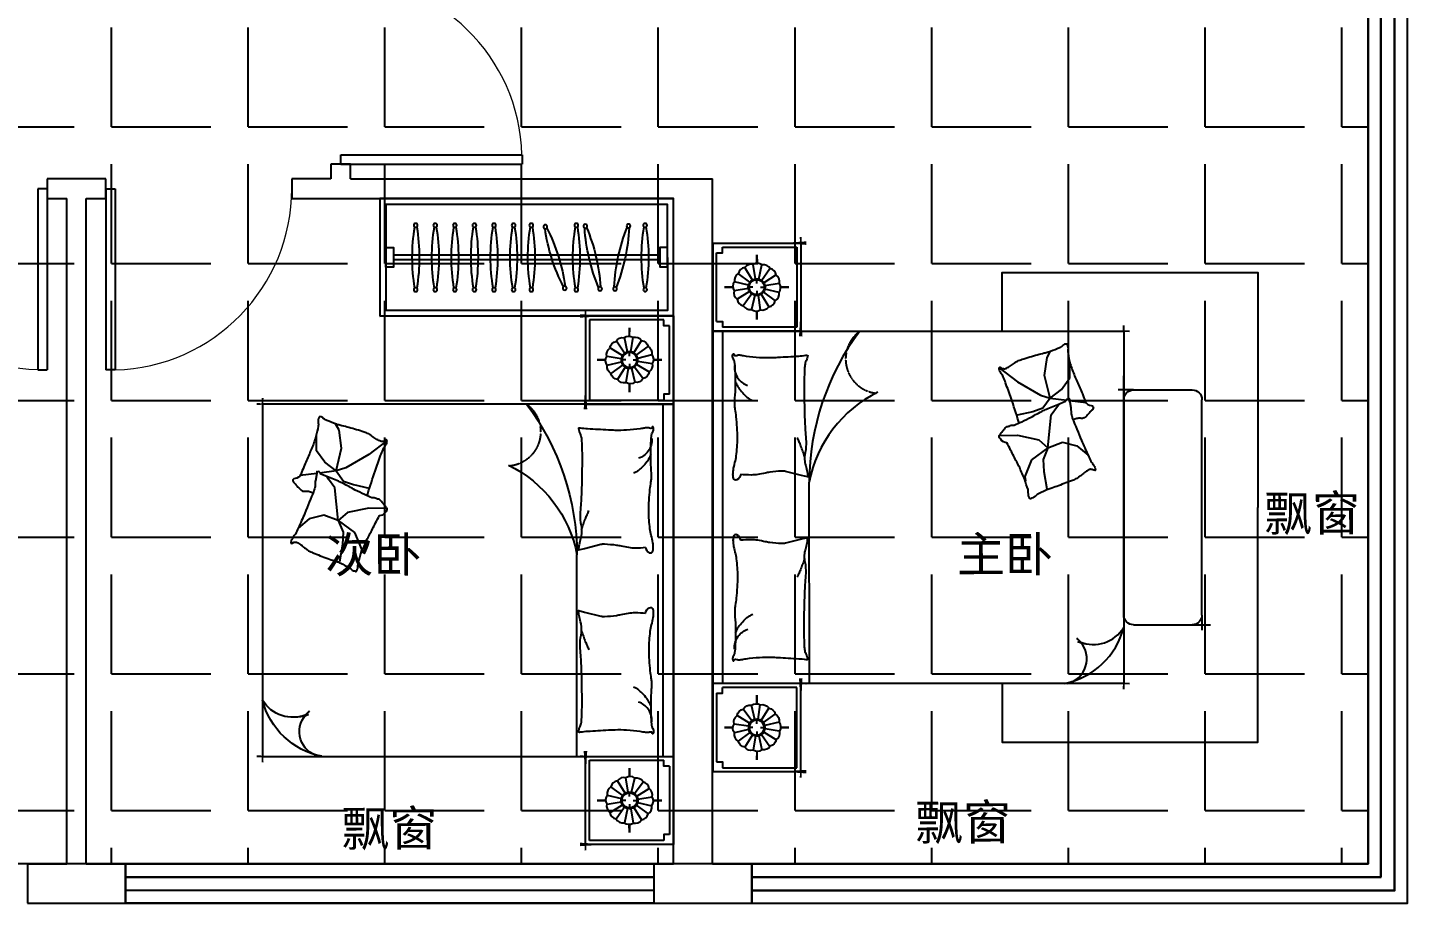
# Model space of a CAD drawing. Extents: x -284868 to 304789, y -137694 to 137894.
# Drawn here: x 138296 to 145346, y -114320 to -109846 of the extents above; entities that cross this region are included whole.
import ezdxf
from ezdxf.enums import TextEntityAlignment as Align

# ---------------------------------------------------------------- set-up
doc = ezdxf.new("R2010")
doc.units = 0
doc.linetypes.add('AX-COMP140B-Fur$0$AX-COMP140B-Fur$0$CONTINOUS', pattern=[0])
doc.linetypes.add('AX-COMP140B-Fur$0$AX-COMP140B-Fur$0$XU-140-SF-N1$0$DASH', pattern=[0.35, 0.25, -0.1])
doc.layers.get('0').update_dxf_attribs({"linetype": 'CONTINUOUS'})
for name, color, linetype in [('0-墙', 4, 'CONTINUOUS'), ('0-底图', 251, 'CONTINUOUS'), ('0-窗', 11, 'CONTINUOUS'), ('0-非设计区域', 251, 'CONTINUOUS')]:
    doc.layers.add(name, color=color, linetype=linetype)
doc.styles.add('_TCH_DYN', font='')
doc.styles.get('_TCH_DYN').set_extended_font_data('SimSun')

# ---------------------------------------------------------------- blocks, each defined once
blk = doc.blocks.new('20000110023AX-COMP140B-Fur$0$AX-COMP140B-Fur$0$111110111022110811071652A$C643C1FD2053066')
for points in [[(28, 342.7, -0.263368), (0.1, 361.5, -0.494818), (9.2, 380.2, -0.049225), (26.9, 382, -0.036831), (50.5, 380.2, -0.031893), (88.5, 372.1, 0.035782), (122.4, 365.1, 0.032941), (212.1, 359.2, 0.026564), (323.3, 365.1, 0.017905), (360.8, 370.4, -0.033397), (381, 372.7, -0.03204), (418.1, 372, 0.018442), (482.4, 368.9, 0.010837), (547.2, 369.7, 0.014624), (595.1, 372.7, 0.111249), (617.7, 380, -0.153708), (634.6, 384, -0.076444), (642, 382.2, -0.215512), (643.9, 380.2, -0.585858), (641.3, 377.2, 0.363489), (636.4, 374.6, 0.191716), (636.4, 363, -0.129675), (638.3, 346.4, -0.01735), (635.3, 329.6, 0.019326), (632.7, 314.5, 0.018818), (626.1, 246.1, 0.021828), (625.2, 186.9, 0.006204), (626.5, 153.1, 0.001963), (632.7, 46.2, 0.028341), (636.9, 10, -0.117014), (636.4, 1.1, -0.36606), (635, 0.2, -0.03973), (621.4, 3, -0.048309), (607.7, 8.5, 0.062981), (597, 12.4, 0.04058), (573.6, 15.8, 0.014345), (506.9, 18, 0.005484), (381.4, 17.3, 0.007153), (285.3, 14.3, 0.008762), (242.7, 11.6, -0.008153), (197, 8.6, -0.06251), (139.9, 13, 0.078669), (94.3, 15.1, 0.047825), (71.9, 10.4, -0.034494), (41.1, 3, -0.023571), (15.8, 0, -0.510228), (14.9, 1.1), (22.4, 31.2), (43, 113.7, 0.073041), (45, 133.3, 0.023305), (39.3, 194.4, 0.018299), (35.2, 217.3, -0.01097), (27.9, 255.3, -0.042281), (24.9, 289.6, -0.027201), (27.9, 343)], [(501.9, 368.9, 0.027842), (478.1, 358.3, 0.048685), (465.5, 350.2, 0.023666), (437.6, 325.8, 0.031223), (418.6, 305.1, 0.046801), (413.5, 297.5, 0.023191), (405.5, 280.7)], [(583.8, 374.6, 0.088153), (549.3, 371, 0.088153), (518.1, 355.8, 0.077547), (496.5, 334.2, 0.077547), (482.4, 307)], [(118.4, 15.8, 0.009729), (145.7, 24.8, 0.009729), (172.6, 34.9, 0.007971), (194.3, 44, 0.007971), (215.8, 53.7)]]:
    blk.add_lwpolyline(points, format="xyb")
blk = doc.blocks.new('20000110023AX-COMP140B-Fur$0$AX-COMP140B-Fur$0$111110111022110811071652A$C5A527934052065')
for p, q in [((122.8, 492.3), (194, 398.8)), ((469.1, 493.2), (467.3, 399.6)), ((194, 398.8), (261.6, 281.4)), ((347, 320.5), (364.8, 400.5)), ((467.3, 399.6), (490.5, 289.8)), ((592.7, 326.9), (677.8, 361)), ((677.8, 361), (699.5, 357.9)), ((329.2, 269), (347, 320.5)), ((490.5, 289.8), (530.8, 243.4)), ((530.8, 243.4), (592.7, 326.9)), ((69.5, 247.7), (37.1, 229.6)), ((162, 260.1), (69.5, 247.7)), ((277.7, 231.7), (162, 260.1)), ((277.7, 231.7), (233.2, 174.8)), ((261.6, 281.4), (277.7, 231.7)), ((277.7, 231.7), (329.2, 269)), ((277.7, 231.7), (288.3, 147)), ((363.6, 226.4), (318.7, 193.9)), ((530.8, 243.4), (363.6, 226.4)), ((530.8, 243.4), (502.9, 169.1)), ((530.8, 243.4), (591.1, 268.1)), ((591.1, 268.1), (653.1, 265)), ((653.1, 265), (741.3, 249.6)), ((741.3, 249.6), (744.3, 243.8)), ((233.2, 174.8), (174.5, 132.1)), ((318.7, 193.9), (307.8, 186.1)), ((502.9, 169.1), (521.5, 94.8)), ((174.5, 132.1), (90.9, 132.1)), ((289.9, 133.7), (300.6, 48.6)), ((521.5, 94.8), (569.7, 38.5))]:
    blk.add_line(p, q)
blk.add_lwpolyline([(405, 391.5, -0.025626), (394.6, 394, -0.0108), (278.2, 431.5, -0.00456), (199.4, 459.6, -0.01125), (167.9, 471.9, -0.069394), (150.9, 482, 0.079756), (136, 490.4, 0.106399), (122.8, 492.3, 0.328642), (119.2, 489.3, 0.299547), (121.3, 483.4, -0.189917), (126.3, 475.5, -0.033518), (127.3, 466.2, -0.075627), (126.9, 462.1, -0.053489), (124.2, 455.1, -0.017838), (113.3, 435.3, -0.038394), (97.8, 413.4, 0.059529), (88.5, 398.9, 0.035943), (79, 375.3, 0.011245), (55.9, 297.6, 0.006203), (46.6, 262, -0.010783), (41.1, 241.6, -0.019485), (37.1, 229.6, -0.005062), (19.4, 184.4, -0.101392), (4.4, 161.7, 0.223768), (0, 149.6, 0.25558), (2.8, 145.5, 0.081563), (16.9, 140.9, 0.071805), (32.3, 140.8, -0.069985), (48.1, 140.7, -0.03546), (101.7, 129, -0.029432), (163.8, 106.8, -0.001554), (193.8, 93.8, 0.00152), (224.5, 80.6, 0.004735), (256.2, 67.5, -0.00382), (295.6, 51.2, -0.296001), (315.3, 22.1, 0.649774), (334.6, 14, 0.02319), (338.7, 18.2, -0.0288), (342, 21.5, -0.005727), (347.9, 26.7, 0.004358), (355.7, 33.5, 0.027528), (371, 48.7, 0.046214), (378.7, 59, 0.194121), (381.2, 74, -0.133719), (382.3, 95.6, -0.005779), (389, 115.4, -0.008882)], format="xyb")
blk.add_lwpolyline([(770.3, 299.1, 0.101392), (787, 320.6, -0.223768), (792.3, 332.3, -0.25558), (789.8, 336.7, -0.081563), (776.1, 342.3, -0.071805), (760.8, 343.6, 0.069985), (745, 344.9, 0.03546), (692.5, 360.6, 0.029432), (632.3, 387.6, 0.001554), (603.3, 402.8, -0.00152), (573.8, 418.3, -0.004735), (543.1, 433.8, 0.00382), (505.1, 453.1, 0.296001), (487.7, 483.6, 0.265444), (469.1, 493.2, -0.02319), (464.7, 489.3, 0.0288), (461.2, 486.3, 0.005727), (454.9, 481.5, -0.004358), (446.6, 475.3, -0.027528), (430.1, 461.4, -0.046214), (421.7, 451.7, -0.194121), (418, 436.9, 0.133719), (415.3, 415.4, 0.011505), (398.6, 377.3, 0.008882), (374.9, 328.9, 0.012426), (341.4, 267.4, -0.033612), (330, 244.1), (309.3, 193.4), (293.3, 154.3, 0.224341), (280.3, 142.3, -0.722772), (280.1, 134.4, -0.103513), (283.5, 133.9, 0.053465), (290, 133.7, 0.030109), (310.7, 129.5, -0.031436), (330.6, 125.5, -0.05324), (344.2, 125.2, 0.05518), (357.4, 124.8, 0.056271), (380.1, 118.8, 0.0108), (493.3, 72.6, 0.00456), (569.7, 38.5, 0.01125), (600.2, 23.8, 0.069394), (616.3, 12.5, -0.079756), (630.6, 2.9, -0.106399), (643.6, 0, -0.328642), (647.5, 2.8, -0.299547), (645.8, 8.8, 0.189917), (641.5, 17.1, 0.033518), (641.1, 26.4, 0.075627), (641.8, 30.4, 0.053489), (645, 37.3, 0.017838), (657.4, 56.2, 0.038394), (674.5, 76.8, -0.059529), (685, 90.5, -0.035943), (696.3, 113.3, -0.011245), (725.3, 189, -0.006203), (737.2, 223.8, 0.010783), (744.3, 243.8, 0.019485), (749.2, 255.4, 0.005062)], format="xyb", close=True)
blk = doc.blocks.new('20000110023AX-COMP140B-Fur$0$AX-COMP140B-Fur$0$111110111022110811071652cdx床头灯2.0055068')
for p, q in [((0, 122), (0, 164.8)), ((-22.4, 36.6), (-61.2, 100)), ((-6.7, 42.3), (-18.3, 115.8)), ((10, 41.7), (27.5, 114)), ((25.2, 34.7), (69, 94.8)), ((-122, 0), (-164.8, 0)), ((-41.7, 10), (-114, 27.5)), ((-34.7, 25.2), (-94.8, 69)), ((-19.5, 0), (-38.2, 0)), ((0, 19.5), (0, 38.2)), ((19.5, 0), (38.2, 0)), ((36.6, 22.4), (100, 61.2)), ((42.3, 6.7), (115.8, 18.3)), ((122, 0), (164.8, 0)), ((-42.3, -6.7), (-115.8, -18.3)), ((-36.6, -22.4), (-100, -61.2)), ((-25.2, -34.7), (-69, -94.8)), ((-27.3, -114.1), (-10, -41.7)), ((0, -19.5), (0, -38.2)), ((18.7, -113.9), (7, -42.3)), ((62.6, -99.2), (22.9, -36.2)), ((34.7, -25.2), (96, -67.3)), ((41.7, -10), (114.4, -25.8)), ((0, -122), (0, -164.8))]:
    blk.add_line(p, q)
for points in [[(0, 164.8), (0, 122)], [(-164.8, 0), (-122, 0)], [(164.8, 0), (122.1, -1.7)], [(0, -164.8), (0, -122)]]:
    blk.add_lwpolyline(points)
for radius in [42.9, 38.2]:
    blk.add_circle((0, 0), radius)
for centre, start, end in [((-55.7, 60.3), 97.98094, 167.5445), ((-28.3, 77.1), 75.48094, 145.0445), ((3.3, 82), 52.98094, 122.5445), ((34.5, 74.5), 30.48094, 100.0445), ((60.3, 55.7), 7.98094, 77.5445), ((-82, 3.3), 142.98094, 212.5445), ((-74.5, 34.5), 120.48094, 190.0445), ((77.1, 28.3), 345.48094, 55.0445), ((82, -3.3), 322.98094, 32.5445), ((-77.1, -28.3), 165.48094, 235.0445), ((-60.3, -55.7), 187.98094, 257.5445), ((55.7, -60.3), 277.98094, 347.5445), ((74.5, -34.5), 300.48094, 10.0445), ((-34.5, -74.5), 210.48094, 280.0445), ((-3.3, -82), 232.98094, 302.5445), ((28.3, -77.1), 255.48094, 325.0445)]:
    blk.add_arc(centre, 40.1, start, end)
blk = doc.blocks.new('20000110023AX-COMP140B-Fur$0$AX-COMP140B-Fur$0$111110111022110811071652cdx床尾凳056069')
for p, q in [((-550, 0), (-672.6, 0)), ((-600, -50), (-600, 28.3)), ((550, 0), (-550, 0)), ((-600, -50), (-600, -350)), ((600, -50), (600, -350)), ((600, -350), (600, -443.4)), ((550, -400), (-550, -400)), ((550, -400), (627.9, -400))]:
    blk.add_line(p, q)
for centre, start, end in [((-550, -50), 90, 180), ((550, -50), 0, 90), ((-550, -350), 180, 270), ((550, -350), 270, 0)]:
    blk.add_arc(centre, 50, start, end)
blk = doc.blocks.new('*U381')
for p, q in [((-900, 0), (-1350, 0)), ((-1350, 0), (-1350, -450)), ((1350, 0), (-1350, 0)), ((-900, 0), (900, 0)), ((-900, -2100), (-900, 0)), ((-900, -450), (-900, 0)), ((-1330, -50), (-1330, -430)), ((-920, -430), (-920, -50)), ((-900, -52.4), (900, -52.4)), ((900, 0), (900, -2100)), ((900, -450), (900, 0)), ((900, 0), (1350, 0)), ((920, -430), (920, -50)), ((1330, -50), (1330, -430)), ((1350, 0), (1350, -450)), ((-1350, -450), (-900, -450)), ((-1330, -430), (-920, -430)), ((1350, -450), (900, -450)), ((1330, -430), (920, -430)), ((900, -2100), (-900, -2100))]:
    blk.add_line(p, q)
at = {"linetype": 'AX-COMP140B-Fur$0$AX-COMP140B-Fur$0$CONTINOUS', "ltscale": 2.5}
blk.add_line((-900, -494.1), (129.6, -493.7), dxfattribs=at)
for points in [[(-1300, -20), (-1300, -50), (-1330, -50)], [(-950, -20), (-1300, -20)], [(-950, -20), (-950, -50), (-920, -50)], [(950, -20), (950, -50), (920, -50)], [(950, -20), (1300, -20)], [(1300, -20), (1300, -50), (1330, -50)], [(-900, -1479.6), (-1200, -1479.6), (-1200, -2785.4), (-1200, -2785.4), (0, -2785.4)], [(900, -1479.6), (1200, -1479.6), (1200, -2785.4), (1200, -2785.4), (0, -2785.4)]]:
    blk.add_lwpolyline(points)
for points in [[(-1350, -332.6, 0, 18, 0), (-1350, -478.5, 10, 10, 0)], [(-900, -349.7, 0, 10, 0), (-900, -477.7, 10, 10, 0)], [(900, -349.7, 0, 10, 0), (900, -477.7, 10, 10, 0)], [(1350, -332.6, 0, 18, 0), (1350, -478.5, 10, 10, 0)], [(-1380.6, -450, 10, 0, 0), (-1202.9, -450, 10, 10, 0)], [(-873.3, -450, 18, 0, 0), (-1032.5, -450, 10, 10, 0)], [(873.3, -450, 18, 0, 0), (1032.5, -450, 10, 10, 0)], [(1380.6, -450, 10, 0, 0), (1202.9, -450, 10, 10, 0)], [(-668.5, -1859, 10, 0, -0.374242), (-834.4, -1895.4, 10, 10, 2.21586)], [(-686.1, -1863.7, 10, 0, 0.177019), (-693.3, -1995.7, 10, 10, -2.21586)], [(-900, -1958.5, 0, 10, 0), (-900, -2130, 10, 10, 0)], [(900, -2005.4, 0, 10, 0), (900, -2130, 10, 10, 0)], [(-775.4, -2100, 0, 10, 0), (-930, -2100, 10, 10, 0)], [(658.3, -2100, 0, 10, 0), (930, -2100, 10, 10, 0)]]:
    blk.add_lwpolyline(points, format="xyseb")
for centre, radius, start, end in [((128.9, -1775.7), 1282, 53.02297, 89.96514), ((10.6, -1124.5), 642, 25.92108, 79.31539), ((-515.9, -1720.7), 391.6, 191.30173, 255.64344), ((-773.9, -1781.8), 129.7, 193.56133, 311.45499), ((-519.2, -1944.9), 181.3, 157.79381, 238.81667)]:
    blk.add_arc(centre, radius, start, end, dxfattribs=at)
at = {"linetype": 'AX-COMP140B-Fur$0$AX-COMP140B-Fur$0$XU-140-SF-N1$0$DASH', "ltscale": 2.5}
blk.add_arc((757.9, -855.2), 175.9, 36.12132, 174.81159, dxfattribs=at)
at = {"xscale": -1}
for name, p in [('20000110023AX-COMP140B-Fur$0$AX-COMP140B-Fur$0$111110111022110811071652cdx床头灯2.0055068', (-1125, -225)), ('20000110023AX-COMP140B-Fur$0$AX-COMP140B-Fur$0$111110111022110811071652A$C643C1FD2053066', (-140.3, -485.7)), ('20000110023AX-COMP140B-Fur$0$AX-COMP140B-Fur$0$111110111022110811071652A$C5A527934052065', (835.6, -1956.2)), ('20000110023AX-COMP140B-Fur$0$AX-COMP140B-Fur$0$111110111022110811071652cdx床尾凳056069', (0, -2100))]:
    blk.add_blockref(name, p, dxfattribs=at)
for name, p in [('20000110023AX-COMP140B-Fur$0$AX-COMP140B-Fur$0$111110111022110811071652cdx床头灯2.0055068', (1125, -225)), ('20000110023AX-COMP140B-Fur$0$AX-COMP140B-Fur$0$111110111022110811071652A$C643C1FD2053066', (140.3, -485.7))]:
    blk.add_blockref(name, p)
blk = doc.blocks.new('*U400')
for p, q in [((-900, 0), (-1350, 0)), ((-1350, 0), (-1350, -450)), ((1350, 0), (-1350, 0)), ((-900, 0), (900, 0)), ((-900, -2100), (-900, 0)), ((-900, -450), (-900, 0)), ((-1330, -50), (-1330, -430)), ((-920, -430), (-920, -50)), ((-900, -52.4), (900, -52.4)), ((900, 0), (900, -2100)), ((900, -450), (900, 0)), ((900, 0), (1350, 0)), ((920, -430), (920, -50)), ((1330, -50), (1330, -430)), ((1350, 0), (1350, -450)), ((-1350, -450), (-900, -450)), ((-1330, -430), (-920, -430)), ((1350, -450), (900, -450)), ((1330, -430), (920, -430)), ((900, -2100), (-900, -2100))]:
    blk.add_line(p, q)
at = {"linetype": 'AX-COMP140B-Fur$0$AX-COMP140B-Fur$0$CONTINOUS', "ltscale": 2.5}
blk.add_line((-900, -494.1), (129.6, -493.7), dxfattribs=at)
for points in [[(-1300, -20), (-1300, -50), (-1330, -50)], [(-950, -20), (-1300, -20)], [(-950, -20), (-950, -50), (-920, -50)], [(950, -20), (950, -50), (920, -50)], [(950, -20), (1300, -20)], [(1300, -20), (1300, -50), (1330, -50)]]:
    blk.add_lwpolyline(points)
for points in [[(-1350, -332.6, 0, 18, 0), (-1350, -478.5, 10, 10, 0)], [(-900, -349.7, 0, 10, 0), (-900, -477.7, 10, 10, 0)], [(900, -349.7, 0, 10, 0), (900, -477.7, 10, 10, 0)], [(1350, -332.6, 0, 18, 0), (1350, -478.5, 10, 10, 0)], [(-1380.6, -450, 10, 0, 0), (-1202.9, -450, 10, 10, 0)], [(-873.3, -450, 18, 0, 0), (-1032.5, -450, 10, 10, 0)], [(873.3, -450, 18, 0, 0), (1032.5, -450, 10, 10, 0)], [(1380.6, -450, 10, 0, 0), (1202.9, -450, 10, 10, 0)], [(-668.5, -1859, 10, 0, -0.374242), (-834.4, -1895.4, 10, 10, 2.21586)], [(-686.1, -1863.7, 10, 0, 0.177019), (-693.3, -1995.7, 10, 10, -2.21586)], [(-900, -1958.5, 0, 10, 0), (-900, -2130, 10, 10, 0)], [(900, -2005.4, 0, 10, 0), (900, -2130, 10, 10, 0)], [(-775.4, -2100, 0, 10, 0), (-930, -2100, 10, 10, 0)], [(658.3, -2100, 0, 10, 0), (930, -2100, 10, 10, 0)]]:
    blk.add_lwpolyline(points, format="xyseb")
for centre, radius, start, end in [((128.9, -1775.7), 1282, 53.02297, 89.96514), ((10.6, -1124.5), 642, 25.92108, 79.31539), ((-515.9, -1720.7), 391.6, 191.30173, 255.64344), ((-773.9, -1781.8), 129.7, 193.56133, 311.45499), ((-519.2, -1944.9), 181.3, 157.79381, 238.81667)]:
    blk.add_arc(centre, radius, start, end, dxfattribs=at)
at = {"linetype": 'AX-COMP140B-Fur$0$AX-COMP140B-Fur$0$XU-140-SF-N1$0$DASH', "ltscale": 2.5}
blk.add_arc((757.9, -855.2), 175.9, 36.12132, 174.81159, dxfattribs=at)
at = {"xscale": -1}
for name, p in [('20000110023AX-COMP140B-Fur$0$AX-COMP140B-Fur$0$111110111022110811071652cdx床头灯2.0055068', (-1125, -225)), ('20000110023AX-COMP140B-Fur$0$AX-COMP140B-Fur$0$111110111022110811071652A$C643C1FD2053066', (-140.3, -485.7)), ('20000110023AX-COMP140B-Fur$0$AX-COMP140B-Fur$0$111110111022110811071652A$C5A527934052065', (835.6, -1956.2))]:
    blk.add_blockref(name, p, dxfattribs=at)
for name, p in [('20000110023AX-COMP140B-Fur$0$AX-COMP140B-Fur$0$111110111022110811071652cdx床头灯2.0055068', (1125, -225)), ('20000110023AX-COMP140B-Fur$0$AX-COMP140B-Fur$0$111110111022110811071652A$C643C1FD2053066', (140.3, -485.7))]:
    blk.add_blockref(name, p)
blk = doc.blocks.new('*U373')
for p, q in [((0, 600), (-1500, 600)), ((-1430, 312), (-70, 312)), ((-1430, 288), (-70, 288))]:
    blk.add_line(p, q)
for points in [[(-1500, 600), (0, 600), (0, 0), (-1500, 0)], [(-1470, 570), (-30, 570), (-30, 30), (-1470, 30)], [(-1470, 250), (-1430, 250), (-1430, 350), (-1470, 350)], [(-30, 250), (-70, 250), (-70, 350), (-30, 350)]]:
    blk.add_lwpolyline(points, close=True)
for centre in [(-1317.4, 465.5), (-1217.4, 465.5), (-1117.4, 465.5), (-1017.4, 465.5), (-917.4, 465.5), (-817.4, 465.5), (-726.7, 465.5), (-556, 457.7), (-496.6, 465.5), (-375.5, 461.2), (-299.1, 461.6), (-145.1, 465.5), (-1317.4, 137), (-1217.4, 137), (-1117.4, 137), (-1017.4, 137), (-917.4, 137), (-817.4, 137), (-726.7, 137), (-654.8, 144.5), (-496.6, 137), (-450.7, 141.5), (-229.9, 140.5), (-145.1, 137)]:
    blk.add_circle(centre, 10)
for centre, start, end in [((-385.8, 300.9), 170.53281, 189.42009), ((-2247.9, 301.6), 350.53281, 9.42009), ((-285.8, 300.9), 170.53281, 189.42009), ((-2147.9, 301.6), 350.53281, 9.42009), ((-185.8, 300.9), 170.53281, 189.42009), ((-2047.9, 301.6), 350.53281, 9.42009), ((-85.8, 300.9), 170.53281, 189.42009), ((-1947.9, 301.6), 350.53281, 9.42009), ((14.2, 300.9), 170.53281, 189.42009), ((-1847.9, 301.6), 350.53281, 9.42009), ((114.2, 300.9), 170.53281, 189.42009), ((-1747.9, 301.6), 350.53281, 9.42009), ((204.9, 300.9), 170.53281, 189.42009), ((-1657.3, 301.6), 350.53281, 9.42009), ((282.9, 20.4), 153.02219, 171.90947), ((-1492.8, 581.4), 333.02219, 351.90947), ((435, 300.9), 170.53281, 189.42009), ((-1427.1, 301.6), 350.53281, 9.42009), ((492.9, 88.8), 157.35094, 176.23822), ((-1320, 514.2), 337.35094, 356.23822), ((645.1, 497.5), 182.74629, 201.63358), ((-1175, 104.3), 2.74629, 21.63358), ((785.5, 301.6), 170.57991, 189.46719), ((-1076.7, 300.9), 350.57991, 9.46719)]:
    blk.add_arc(centre, 948.9, start, end)
blk = doc.blocks.new('2$DorLib2D$00000001')
for p, q in [((0.45, 0.975), (0.5, 0.975)), ((0.45, 0), (0.45, 0.975)), ((0.5, 0), (0.5, 0.975)), ((0.5, 0), (0.45, 0))]:
    blk.add_line(p, q)
at = {"lineweight": 13}
blk.add_arc((0.475, 0), 0.975, 91.46928, 180, dxfattribs=at)
blk = doc.blocks.new('DDDDDDDGFDSG')
for p, q in [((439660.2, 6559.4), (439660.3, 11159.4)), ((439726.9, 6492.8), (439726.9, 11159.4)), ((439793.6, 6426.1), (439793.6, 11159.4)), ((439860.2, 6359.4), (439860.3, 11159.4)), ((434460.3, 10134.4), (434360.3, 10134.4)), ((434360.3, 10134.4), (434360.3, 10059.4)), ((434460.3, 10059.4), (434460.3, 10134.4)), ((433110.3, 10059.4), (432910.3, 10059.4)), ((432910.3, 10059.4), (432910.3, 9959.4)), ((433210.3, 10059.4), (433110.3, 10059.4)), ((433210.3, 9959.4), (433210.3, 10059.4)), ((434360.3, 10059.4), (434160.3, 10059.4)), ((434160.3, 10059.4), (434160.3, 9959.4)), ((434460.3, 10059.4), (436310.3, 10059.4)), ((436310.2, 6559.4), (436310.3, 10059.4)), ((432910.3, 9959.4), (433010.3, 9959.4)), ((433010.2, 6559.4), (433010.3, 9959.4)), ((433110.2, 6559.4), (433110.3, 9959.4)), ((433110.3, 9959.4), (433210.3, 9959.4)), ((434160.3, 9959.4), (434460.3, 9959.4)), ((434460.3, 9959.4), (436110.3, 9959.4)), ((436110.2, 6559.4), (436110.3, 9959.4)), ((432810.2, 6559.4), (433010.2, 6559.4)), ((433110.2, 6559.4), (433310.2, 6559.4)), ((433310.2, 6559.4), (436010.2, 6559.4)), ((433310.2, 6559.4), (433310.2, 6359.4)), ((436010.2, 6559.4), (436110.2, 6559.4)), ((436010.2, 6559.4), (436010.2, 6359.4)), ((436310.2, 6559.4), (436510.2, 6559.4)), ((436510.2, 6559.4), (436510.2, 6359.4)), ((436510.2, 6559.4), (439660.2, 6559.4)), ((433310.2, 6492.8), (436010.2, 6492.8)), ((436510.2, 6492.8), (439726.9, 6492.8)), ((433310.2, 6426.1), (436010.2, 6426.1)), ((436510.2, 6426.1), (439793.6, 6426.1)), ((432810.2, 6359.4), (433110.2, 6359.4)), ((433110.2, 6359.4), (433310.2, 6359.4)), ((433310.2, 6359.4), (436010.2, 6359.4)), ((436010.2, 6359.4), (436210.2, 6359.4)), ((436210.2, 6359.4), (436510.2, 6359.4)), ((436510.2, 6359.4), (439860.2, 6359.4))]:
    blk.add_line(p, q)
for p, xscale, yscale, zscale, rotation in [((434410.3, 10609.4), 949.9999999999999, 949.9999999999999, -949.9999999999999, 270), ((432435.3, 10009.4), -950.0000000000003, 950.0000000000003, 950.0000000000003, 180.0000000000165), ((433685.3, 10009.4), 950.0000000000003, 950.0000000000003, -950.0000000000003, 180.0000000000165)]:
    blk.add_blockref('2$DorLib2D$00000001', p, dxfattribs=dict(xscale=xscale, yscale=yscale, zscale=zscale, rotation=rotation))
for name, p, xscale, rotation in [('*U373', (436110.5, 9959.4), -1, 180.0178803403157), ('*U400', (436110.7, 8009.3), -0.9999999999999998, 269.9986207715274)]:
    blk.add_blockref(name, p, dxfattribs=dict(xscale=xscale, rotation=rotation))
at = {"extrusion": (9.27059e-21, 3.41517e-21, -1), "xscale": -1, "zscale": -1, "rotation": 269.9986207714942}
blk.add_blockref('*U381', (-436310.7, 8381.3), dxfattribs=at)
at = {"style": '_TCH_DYN'}
for p in [(439619.9, 8209.2), (434905.5, 6599), (437836.5, 6630.6)]:
    blk.add_text('飘窗', height=180, rotation=0.24476, dxfattribs=at).set_placement(p, align=Align.BOTTOM_RIGHT)
for s, p in [('次卧', (434331.6, 8048.7)), ('主卧', (437558.8, 8051))]:
    blk.add_text(s, height=180, rotation=0.24476, dxfattribs=at).set_placement(p)

msp = doc.modelspace()

# ---------------------------------------------------------------- hatches: boundary and pattern name
at = {"layer": '0-非设计区域', "ltscale": 3}
h = msp.add_hatch(dxfattribs=at)
h.set_pattern_fill('ANGLE', color=256, scale=100)
h.set_pattern_definition([(0, (-290154.35, 278012.8), (0, 698.5), [508, -190.5]), (90, (-290154.35, 278012.8), (-698.5, 4e-14), [508, -190.5])])
h.paths.add_polyline_path([(126996.5, -114718.5), (126996.5, -113518.5), (125296.5, -113518.5), (125296.5, -109518.5), (127587.2, -109518.5), (127587.2, -106768.6), (130497.5, -106769.7), (130497.6, -106368.6), (135497.6, -106373.5), (135496.5, -107818.5), (143096.5, -107818.5), (143096.5, -109518.5), (145146.5, -109518.5), (145146.5, -114118.5), (135496.5, -114118.5), (135496.5, -115968.5), (130496.5, -115968.5), (130496.5, -114718.5)])

# ---------------------------------------------------------------- linework, layer by layer
at = {"layer": '0-墙', "ltscale": 3}
for points in [[(138296.5, -114318.5), (138796.5, -114318.5), (138796.5, -114118.5), (138296.5, -114118.5)], [(141496.5, -114318.5), (141996.5, -114318.5), (141996.5, -114118.5), (141496.5, -114118.5)]]:
    msp.add_lwpolyline(points, close=True, dxfattribs=at)
at = {"layer": '0-窗'}
for points in [[(141996.5, -114318.5), (145346.5, -114318.5), (145346.5, -109518.5), (145146.5, -109518.5), (145146.5, -114118.5), (141996.5, -114118.5)], [(138796.5, -114118.5), (141496.5, -114118.5), (141496.5, -114318.5), (138796.5, -114318.5)], [(138796.5, -114183.5), (141496.5, -114183.5), (141496.5, -114253.5), (138796.5, -114253.5)]]:
    msp.add_lwpolyline(points, close=True, dxfattribs=at)
for points in [[(141996.5, -114183.5), (145211.5, -114183.5), (145211.5, -109518.5)], [(141996.5, -114253.5), (145281.5, -114253.5), (145281.5, -109518.5)]]:
    msp.add_lwpolyline(points, dxfattribs=at)
at = {"layer": '0-非设计区域', "ltscale": 3}
msp.add_lwpolyline([(126996.5, -114718.5), (126996.5, -113518.5), (125296.5, -113518.5), (125296.5, -109518.5), (127587.2, -109518.5), (127587.2, -106768.6), (130497.5, -106769.7), (130497.6, -106368.6), (135497.6, -106373.5), (135496.5, -107818.5), (143096.5, -107818.5), (143096.5, -109518.5), (145146.5, -109518.5), (145146.5, -114118.5), (135496.5, -114118.5), (135496.5, -115968.5), (130496.5, -115968.5), (130496.5, -114718.5), (126996.5, -114718.5)], dxfattribs=at)

# ---------------------------------------------------------------- block references
at = {"layer": '0-底图'}
msp.add_blockref('DDDDDDDGFDSG', (-294513.8, -120677.9), dxfattribs=at)

doc.saveas('drawing.dxf')
